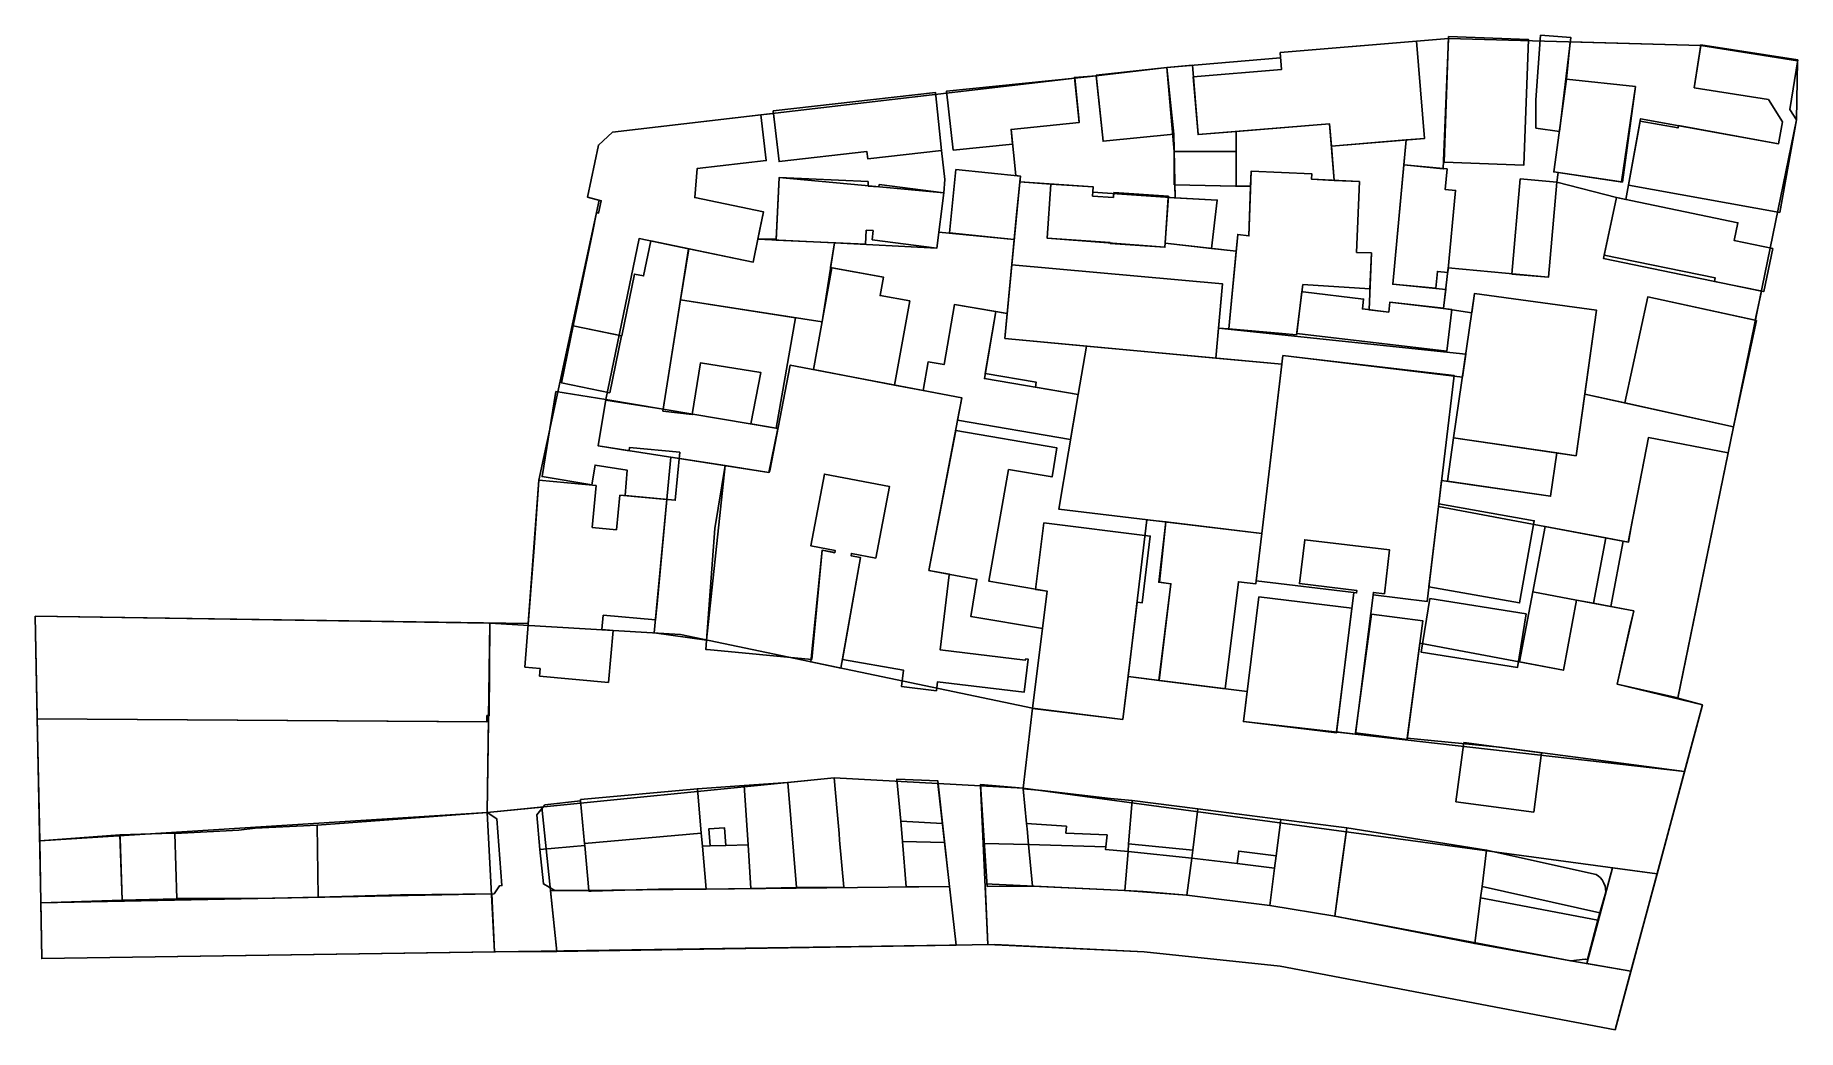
# Model space of a CAD drawing. Header units: metres. Extents: x 626 to 907, y 9 to 167.
import ezdxf

# ---------------------------------------------------------------- set-up
doc = ezdxf.new("R2010")
doc.units = ezdxf.units.M
doc.header["$LTSCALE"] = 1000
doc.linetypes.add('DASH', pattern=[0.35, 0.25, -0.1])
for name, color, linetype, true_color in [('0_outline', 1, 'Continuous', 0xff0000), ('public_space', 152, 'Continuous', 0x005ebc), ('shop_cultural', 95, 'Continuous', 0x55954a), ('shop_dining', 12, 'Continuous', 0xd80a0e), ('shop_residential', 151, 'Continuous', 0x73b3f2), ('shop_retail', 33, 'Continuous', 0xf19151), ('shop_undefined', 254, 'Continuous', 0xe8e8e8)]:
    doc.layers.add(name, color=color, linetype=linetype, true_color=true_color)

msp = doc.modelspace()

# ---------------------------------------------------------------- linework, layer by layer
at = {"layer": '0_outline'}
for points in [[(795.01, 160.65), (806.26, 161.97), (824.4, 163.47), (824.33, 164.33), (851.16, 166.55), (891.38, 165.44), (906.8, 163.03), (906.61, 153.6), (887.71, 61.45), (891.63, 60.4), (877.72, 8.6), (824.33, 18.71), (802.64, 21.03), (778.85, 22.17), (626.91, 19.94), (626.78, 29.1), (625.88, 74.49), (704.48, 73.33), (706.15, 96.18), (715.76, 140.8), (713.93, 141.3), (715.64, 149.59), (717.88, 151.64), (791.58, 160.25)], [(791.58, 160.25), (795.01, 160.65)]]:
    msp.add_lwpolyline(points, dxfattribs=at)
at = {"layer": 'public_space'}
for points in [[(844.05, 146.43), (850.33, 145.79), (851.16, 166.55), (846.06, 166.13), (847.35, 150.64), (844.43, 150.4)], [(869.97, 160.09), (870.57, 166.02), (891.38, 165.44), (890.33, 158.72), (902.16, 156.87), (904.39, 153.29), (903.77, 149.81), (881.76, 153.79), (879.44, 140.9), (877.93, 141.21), (868.41, 143.7), (868.63, 145.2), (878.87, 143.7), (880.96, 158.9)], [(781.42, 152.09), (792.3, 153.21), (791.53, 160.36), (795.01, 160.65), (796.09, 150.2), (807.35, 151.35), (807.6, 141.19), (794.48, 142.09), (794.53, 142.91), (782.82, 143.71), (782.93, 144.66), (782.17, 144.73)], [(817.3, 148.57), (817.3, 151.77), (811.24, 151.27), (810.33, 162.3), (806.26, 161.97), (807.42, 148.57)], [(741.56, 154.41), (742.41, 147.11), (731.38, 145.83), (731, 141.21), (741.97, 138.94), (741.07, 134.57), (744.01, 134.57), (744.46, 144.41), (770.73, 141.96), (770.86, 144.09), (770.36, 148.74), (758.57, 147.41), (758.44, 148.55), (744.44, 146.97), (743.54, 154.64)], [(817.3, 151.77), (817.3, 143.02), (819.6, 143.02), (819.68, 145.41), (829.36, 145.02), (829.32, 144.15), (832.93, 143.97), (832.18, 153)], [(832.48, 149.41), (832.93, 143.97), (836.96, 143.77), (836.51, 132.49), (838.86, 132.39), (838.5, 123.35), (841.62, 122.98), (841.79, 124.53), (850.36, 123.6), (850.71, 126.58), (842.27, 127.41), (844.43, 150.4)], [(782.82, 143.71), (781.55, 130.48), (815.11, 127.49), (814.48, 120.43), (816.12, 120.28), (817.31, 132.66), (805.99, 133.97), (805.95, 133.31), (787.2, 134.74), (787.79, 143.37)], [(872.89, 109.87), (879.24, 108.49), (882.92, 125.39), (900.06, 121.66), (901.02, 126.31), (875.87, 131.51), (877.93, 141.21), (868.41, 143.7), (867.09, 128.53), (851.12, 130.02), (850.35, 123.52), (854.87, 122.86), (855.32, 125.95), (874.72, 123.28)], [(813.38, 133.11), (817.31, 132.66), (817.57, 135.35), (819.35, 135.12), (819.6, 142.97), (807.55, 143.24), (807.6, 141.19), (814.28, 140.81)], [(753.26, 134.01), (769.61, 133.18), (769.93, 135.72), (781.92, 134.56), (780.83, 122.75), (772.39, 124.18), (770.76, 114.61), (768.2, 115.04), (767.42, 110.47), (762.86, 111.34), (765.28, 124.74), (760.56, 125.59), (761.09, 128.54), (752.66, 130.07)], [(814.48, 120.43), (814.05, 115.65), (824.6, 114.67), (824.77, 116.05), (853.38, 112.62), (853.91, 116.28)], [(792.13, 109.83), (793.44, 117.56), (824.6, 114.67), (821.38, 87.69), (789.02, 91.57)], [(867.43, 93.62), (850.06, 96.14), (849.62, 92.4), (849.56, 91.98), (879.78, 86.31), (883.01, 102.98), (895.75, 100.55), (896.58, 104.71), (872.89, 109.87), (871.5, 100.08), (868.43, 100.53)], [(715.63, 101.64), (742.82, 97.43), (744.26, 104.42), (716.83, 109.03)], [(727.18, 99.85), (724.54, 71.83), (732.87, 70.71), (735.83, 98.5)], [(753.38, 85), (749.5, 85.74), (751.68, 97.15), (762.05, 95.17), (759.87, 83.76), (755.99, 84.5), (755.92, 84.14), (757.44, 83.85), (754.29, 66.23), (749.5, 67.23), (751.31, 85.02), (753.31, 84.63)], [(800.08, 64.88), (803.07, 89.88), (806.1, 89.56), (805.08, 79.91), (806.9, 79.69), (805.01, 64.27)], [(836.54, 78.62), (827.39, 79.71), (828.23, 86.7), (841.77, 85.08), (840.93, 78.09), (839.18, 78.3), (836.32, 55.69), (833.32, 56.06), (836.04, 78.27), (836.5, 78.22)], [(874.27, 76.56), (876.22, 86.99), (878.97, 86.47), (877.02, 76.04)], [(859.29, 53.61), (888.77, 49.74), (891.63, 60.4), (878.04, 63.67), (880.67, 75.36), (871.57, 77.06), (869.48, 65.9), (846.6, 70.19), (844.59, 55.09)], [(697.94, 43.22), (753.21, 48.77), (783.34, 47.1), (784.84, 59.84), (728.75, 71.57), (698.33, 73.42)], [(626.59, 38.68), (697.94, 43.22), (698.13, 57.66), (626.2, 58.14)], [(769.78, 47.85), (772.65, 22.08), (777.74, 22.16), (776.55, 47.47)], [(697.94, 43.22), (699.08, 21), (709, 21.07), (706.61, 44.09)], [(884.4, 33.46), (880.22, 17.91), (873.18, 19.14), (877.27, 34.42)], [(771.61, 31.43), (772.65, 22.08), (709, 21.07), (708, 30.72)], [(777.74, 22.16), (802.64, 21.03), (824.33, 18.71), (877.72, 8.6), (880.22, 17.91), (870.63, 19.58), (833.03, 26.69), (822.68, 28.39), (809.42, 30.03), (799.56, 30.79), (777.29, 31.84)], [(626.78, 28.84), (626.91, 19.94), (699.08, 21), (698.64, 30.27)]]:
    msp.add_lwpolyline(points, close=True, dxfattribs=at)
for points in [[(716.83, 109.03), (722.13, 134.7), (730, 133.07), (725.96, 107.5), (716.82, 108.96)], [(730, 133.07), (728.75, 124.9), (751.31, 121.4), (753.26, 134.01), (741.07, 134.57), (740.32, 130.93), (730.05, 133.07), (728.75, 124.9)], [(728.75, 124.9), (730, 133.07)], [(793.44, 117.56), (792.13, 109.83), (777.17, 112.37), (778.99, 123.06), (780.83, 122.75), (780.45, 118.77), (793.44, 117.54), (792.13, 109.83)], [(792.13, 109.83), (793.44, 117.56)], [(716.82, 108.96), (716.83, 109.03)], [(784.84, 59.84), (783.34, 47.1), (884.4, 33.46), (888.77, 49.74), (818.47, 57.71), (819.06, 62.52), (800.08, 64.88), (799.23, 58.06), (784.84, 59.8)], [(784.84, 59.8), (784.84, 59.84)], [(639.41, 39.12), (639.74, 29.27), (626.78, 28.84), (626.59, 38.68), (639.39, 39.67)], [(639.39, 39.67), (639.41, 39.12)]]:
    msp.add_lwpolyline(points, dxfattribs=at)
at = {"layer": 'shop_cultural'}
for points in [[(903.98, 138.85), (879.85, 143.21), (881.7, 153.42), (887.75, 152.32), (887.82, 152.69), (903.77, 149.81), (904.39, 153.29), (902.16, 156.87), (890.33, 158.72), (891.4, 165.59), (906.82, 163.17), (905.58, 155.25), (906.61, 153.6)], [(772.18, 148.76), (781.66, 149.74), (781.42, 152.09), (792.3, 153.21), (792.23, 153.92), (791.58, 160.25), (771.11, 158.17)], [(869.97, 160.09), (867.92, 145.3), (878.74, 143.72), (880.96, 158.9)], [(781.55, 130.48), (780.45, 118.77), (814.05, 115.65), (815.11, 127.49)], [(820.91, 77.6), (835.74, 75.79), (833.3, 55.9), (818.47, 57.71)]]:
    msp.add_lwpolyline(points, close=True, dxfattribs=at)
for points in [[(851.97, 102.91), (855.32, 125.95), (874.72, 123.28), (871.5, 100.08), (851.97, 102.91)], [(851.97, 102.91), (851.97, 102.91)]]:
    msp.add_lwpolyline(points, dxfattribs=at)
at = {"layer": 'shop_cultural', "linetype": 'Continuous'}
for points in [[(768.34, 81.79), (773.59, 109.29), (746.22, 114.52), (742.95, 97.65), (742.82, 97.43), (735.83, 98.5), (734.21, 88.49), (732.76, 69.22), (732.97, 69.2), (732.99, 69.2), (749.66, 67.61), (751.31, 85.02), (753.31, 84.64), (753.38, 85), (749.5, 85.74), (751.68, 97.15), (762.05, 95.17), (759.87, 83.76), (755.99, 84.5), (755.92, 84.14), (757.44, 83.85), (754.54, 67.63), (764.3, 65.88), (763.98, 63.29), (769.52, 62.62), (769.69, 64.04), (783.49, 62.38), (784.13, 67.66), (783.79, 67.7), (783.68, 67.51), (770.13, 69.14), (771.57, 81.12), (771.59, 81.22), (768.34, 81.8)], [(768.34, 81.8), (768.34, 81.79)]]:
    msp.add_lwpolyline(points, dxfattribs=at)
msp.add_lwpolyline([(806.1, 89.56), (804.97, 79.93), (806.9, 79.69), (805, 64.25), (815.56, 62.95), (817.66, 80), (820.44, 79.66), (821.38, 87.69)], close=True, dxfattribs=at)
at = {"layer": 'shop_dining'}
for points in [[(824.33, 164.33), (846.06, 166.13), (847.35, 150.64), (832.48, 149.41), (832.18, 153), (811.24, 151.27), (810.48, 160.48), (824.55, 161.65)], [(851.16, 166.88), (863.89, 166.43), (863.17, 146.39), (850.44, 146.85)], [(868.86, 151.74), (870.65, 166.74), (865.82, 167.09), (865.07, 156.82), (865.08, 152.29)], [(844.05, 146.43), (850.92, 145.78), (850.62, 142.52), (852.27, 142.36), (851.05, 129.3), (849.39, 129.45), (849.14, 126.77), (842.27, 127.41)], [(862.59, 144.21), (861.27, 129.04), (867.09, 128.53), (868.41, 143.7)], [(877.93, 141.21), (875.98, 132.06), (893.67, 128.41), (893.56, 127.85), (901.41, 126.23), (902.83, 133.1), (896.71, 134.36), (897.3, 137.21)], [(711.63, 120.78), (709.75, 111.7), (717.45, 110.11), (719.33, 119.21)], [(708.87, 110.33), (716.83, 109.03), (715.63, 101.64), (720.55, 100.84), (720.6, 101.38), (728.61, 100.63), (727.89, 92.98), (719.89, 93.73), (720.26, 97.76), (715.13, 98.59), (714.62, 95.45), (706.66, 96.75)], [(772.6, 104.11), (788.74, 101.32), (787.96, 96.71), (781.02, 97.88), (777.91, 80.08), (787.16, 78.51), (786.42, 72.57), (775, 74.48), (775.99, 80.38), (768.34, 81.79)], [(850.97, 96.01), (867.43, 93.62), (868.43, 100.53), (851.97, 102.91)], [(895.75, 100.55), (887.72, 61.49), (878.04, 63.67), (880.08, 72.74), (880.69, 75.36), (877.02, 76.04), (878.97, 86.47), (879.83, 86.31), (880.29, 88.77), (883.01, 102.98)], [(864.58, 78.37), (871.57, 77.06), (874.27, 76.56), (876.22, 86.99), (866.54, 88.8)], [(848.17, 77.32), (863.52, 74.86), (862.15, 66.31), (846.8, 68.77)]]:
    msp.add_lwpolyline(points, close=True, dxfattribs=at)
for points in [[(782.31, 138.55), (782.93, 144.66), (772.64, 145.69), (771.63, 135.59), (781.92, 134.56), (782.32, 138.55)], [(782.32, 138.55), (782.31, 138.55)]]:
    msp.add_lwpolyline(points, dxfattribs=at)
at = {"layer": 'shop_dining', "color": 253, "linetype": 'Continuous', "true_color": 0xadadad}
for points in [[(763.83, 41.82), (770.49, 41.48), (763.83, 41.82), (763.24, 48.54), (769.73, 48.27), (771.61, 31.43), (764.68, 31.4), (764.11, 38.59), (770.83, 38.44), (764.11, 38.59)], [(800.17, 38.24), (800.72, 45.11)], [(800.72, 45.11), (811.21, 43.81)], [(811.21, 43.81), (810.4, 37.22)], [(764.11, 38.59), (763.83, 41.82)], [(810.4, 37.22), (800.17, 38.24)]]:
    msp.add_lwpolyline(points, dxfattribs=at)
for points in [[(732.05, 39.95), (713.44, 38.3), (712.82, 45.1), (712.81, 45.27), (731.43, 47.01)], [(670.96, 29.75), (670.84, 41.22), (697.94, 43.22), (699.45, 42.23), (700.26, 31.58), (699.86, 31.53), (699.01, 30.27), (684.09, 30.1)], [(648.12, 39.86), (648.47, 29.46), (639.74, 29.27), (639.39, 39.67), (647.78, 39.95), (648.12, 39.94)], [(670.96, 29.75), (661.26, 29.52), (648.56, 29.52), (648.47, 29.46), (648.12, 39.86), (648.16, 39.86), (658.33, 40.39), (660.92, 40.72), (670.84, 41.22)], [(732.22, 37.88), (732.82, 30.98), (725.24, 30.99), (714.49, 30.69), (714.13, 30.66), (714.11, 30.81), (713.47, 37.96), (713.44, 38.3), (732.05, 39.95)], [(834.93, 40.77), (834.12, 34.8), (833.03, 26.69), (822.68, 28.39), (823.44, 34.34), (823.69, 36.3), (824.43, 42.11), (834.55, 40.82)], [(739.95, 31.1), (732.82, 30.98), (732.22, 37.88), (733.49, 37.91), (735.97, 37.98), (739.51, 38.07)], [(810.24, 35.97), (809.42, 30.03), (802.47, 30.65), (799.56, 30.79), (800.07, 36.99)], [(876.23, 30.52), (875.28, 27.21), (856.5, 31.42), (857.23, 37.22), (857.23, 37.22), (874.69, 33.33), (875.07, 33.06), (875.31, 32.84), (875.63, 32.47), (875.93, 31.95), (876.11, 31.49), (876.19, 31.07)], [(856.5, 31.42), (875.28, 27.21), (874.97, 26.05), (856.27, 29.64)], [(874.97, 26.05), (873.29, 19.77), (872.95, 19.85), (870.63, 19.58), (855.35, 22.32), (856.27, 29.64), (856.27, 29.64)]]:
    msp.add_lwpolyline(points, close=True, dxfattribs=at)
at = {"layer": 'shop_residential'}
for points in [[(795, 160.73), (806.26, 161.95), (807.35, 151.35), (796.09, 150.2), (795.67, 154.27)], [(770.36, 148.74), (758.57, 147.41), (758.45, 148.55), (744.44, 146.97), (743.53, 155.03), (769.38, 157.97)], [(807.42, 143.24), (807.42, 148.57), (817.3, 148.57), (817.3, 143.02)], [(900.26, 121.62), (882.92, 125.39), (879.24, 108.49), (896.58, 104.71)], [(849.62, 92.4), (864.81, 89.71), (862.49, 76.61), (848.02, 79.17)]]:
    msp.add_lwpolyline(points, close=True, dxfattribs=at)
at = {"layer": 'shop_residential', "linetype": 'Continuous'}
for points in [[(725.91, 107.18), (730.62, 106.65), (731.94, 114.9), (741.52, 113.36), (739.92, 105.16), (743.96, 104.48), (747.07, 122.06), (728.75, 124.9)], [(786.66, 89.38), (785.34, 78.74), (787.16, 78.51), (784.84, 59.84), (799.23, 58.06), (801.55, 76.73), (802.3, 76.63), (803.62, 87.27)]]:
    msp.add_lwpolyline(points, close=True, dxfattribs=at)
for points in [[(826.97, 119.58), (850.87, 116.72), (851.67, 123.36), (841.79, 124.53), (841.62, 122.98), (837.43, 123.49), (837.62, 125.05), (828.01, 126.19), (827.78, 126.24)], [(827.78, 126.24), (826.97, 119.58)]]:
    msp.add_lwpolyline(points, dxfattribs=at)
at = {"layer": 'shop_residential', "color": 253, "linetype": 'Continuous', "true_color": 0xadadad}
for points in [[(747.2, 31.27), (739.95, 31.1), (739.51, 38.07), (738.91, 47.54), (745.84, 48.01)], [(754.77, 31.3), (747.2, 31.27), (745.84, 48.01), (753.21, 48.77), (753.69, 43.4), (754.01, 39.88), (754.1, 38.83)], [(712.82, 45.1), (713.44, 38.3), (713.47, 37.96), (706.33, 37.3), (705.83, 42.84), (707.12, 44.47)], [(738.91, 47.54), (739.51, 38.07), (735.97, 37.98), (735.97, 37.98), (735.73, 40.8), (733.26, 40.63), (733.49, 37.91), (733.49, 37.91), (732.22, 37.88), (732.05, 39.95), (731.43, 47.01)], [(834.93, 40.77), (857.23, 37.22), (856.5, 31.42), (856.27, 29.64), (855.35, 22.32), (833.03, 26.69)], [(714.11, 30.81), (708.69, 30.78), (706.89, 31.84), (706.33, 37.3), (713.47, 37.96)], [(817.46, 35.08), (823.44, 34.34), (822.68, 28.39), (809.42, 30.03), (810.24, 35.97)]]:
    msp.add_lwpolyline(points, close=True, dxfattribs=at)
at = {"layer": 'shop_retail'}
for points in [[(741.97, 138.94), (731, 141.21), (731.38, 145.83), (742.41, 147.11), (741.56, 154.41), (717.88, 151.64), (715.64, 149.59), (713.93, 141.3), (716.09, 140.71), (715.68, 138.76), (715.35, 138.83), (714.74, 135.86), (711.63, 120.78), (719.36, 119.2), (721.38, 129.04), (722.85, 128.74), (724, 134.31), (740.32, 130.93), (741.35, 135.93)], [(749.93, 113.81), (752.87, 130.03), (761.09, 128.54), (760.56, 125.59), (765.28, 124.74), (762.86, 111.34)], [(778.99, 123.06), (772.39, 124.18), (770.76, 114.61), (768.2, 115.04), (767.42, 110.47), (773.59, 109.29), (772.91, 105.75), (790.92, 102.69), (792.13, 109.83), (785.31, 110.99), (785.44, 111.78), (777.31, 113.16)], [(864.58, 78.37), (862.49, 67.21), (869.48, 65.9), (871.57, 77.06)], [(838.87, 74.85), (836.35, 55.94), (844.56, 54.84), (847.08, 73.76)]]:
    msp.add_lwpolyline(points, close=True, dxfattribs=at)
at = {"layer": 'shop_retail', "color": 30, "linetype": 'DASH', "true_color": 0xff7f00}
for points in [[(758.66, 143.77), (744.46, 144.41), (744, 134.43), (758.21, 133.79), (758.31, 136.05), (759.47, 135.99), (759.27, 134.5), (769.61, 133.18), (770.73, 141.96), (760.4, 143.28), (760.35, 142.94), (758.63, 143.02)], [(794.53, 142.91), (787.79, 143.37), (787.2, 134.74), (797.25, 134.06), (797.24, 133.9), (805.95, 133.31), (806.5, 141.43), (797.79, 142.02), (797.74, 141.22), (794.43, 141.44)]]:
    msp.add_lwpolyline(points, close=True, dxfattribs=at)
at = {"layer": 'shop_retail'}
for points in [[(814.28, 140.81), (806.49, 141.23), (805.99, 133.97), (813.38, 133.11), (814.28, 140.81)], [(814.28, 140.81), (814.28, 140.81)]]:
    msp.add_lwpolyline(points, dxfattribs=at)
at = {"layer": 'shop_retail', "linetype": 'Continuous'}
msp.add_lwpolyline([(839.13, 77.91), (847.76, 76.87), (852.06, 112.86), (847.9, 113.35), (826.52, 115.84), (824.77, 116.05), (821.38, 87.69), (820.5, 80.13), (836.5, 78.22), (836.54, 78.62), (827.39, 79.71), (828.23, 86.7), (841.77, 85.08), (840.93, 78.09), (839.18, 78.3)], close=True, dxfattribs=at)
at = {"layer": 'shop_retail', "color": 253, "linetype": 'Continuous', "true_color": 0xadadad}
for points in [[(625.88, 74.49), (681.12, 73.67), (698.19, 73.42), (698.33, 73.42), (698.24, 58.66), (697.88, 58.66), (697.86, 57.67), (626.2, 58.14)], [(626.2, 58.14), (625.88, 74.49)]]:
    msp.add_lwpolyline(points, dxfattribs=at)
for points in [[(777.11, 38.29), (784.21, 38.12), (783.98, 40.6), (783.89, 41.45), (783.35, 46.98), (783.34, 47.1), (776.54, 47.68), (777.61, 31.45), (784.83, 31.49), (784.21, 38.12)], [(800.72, 45.11), (800.17, 38.24), (800.07, 36.99), (796.46, 37.35), (796.51, 37.74), (796.72, 39.66), (790.18, 39.94), (790.26, 41.02), (783.89, 41.45), (783.35, 46.98), (786.38, 46.75), (797.29, 45.45)], [(824.43, 42.11), (823.69, 36.3), (817.71, 37.06), (817.46, 35.08), (810.24, 35.97), (810.4, 37.22), (811.21, 43.81), (824.38, 42.13)], [(796.51, 37.74), (796.46, 37.35), (800.07, 36.99), (799.56, 30.79), (784.83, 31.49), (784.21, 38.12)]]:
    msp.add_lwpolyline(points, close=True, dxfattribs=at)
at = {"layer": 'shop_undefined', "color": 30, "linetype": 'DASH', "true_color": 0xff7f00}
for points in [[(829.32, 144.15), (829.36, 145.02), (819.68, 145.41), (819.35, 135.12), (817.57, 135.35), (816.12, 120.28), (824.66, 119.54), (826.94, 119.35), (827.91, 127.38), (838.63, 126.7), (838.86, 132.39), (836.51, 132.49), (836.96, 143.77)], [(706.15, 96.18), (715.3, 95.32), (714.68, 88.64), (718.52, 88.28), (719.04, 93.81), (726.55, 93.11), (724.99, 76.5), (724.74, 73.92), (716.43, 74.68), (716.2, 72.38), (717.99, 72.22), (717.24, 63.94), (706.24, 64.94), (706.35, 66.15), (703.93, 66.37), (705.42, 85.44)]]:
    msp.add_lwpolyline(points, close=True, dxfattribs=at)
at = {"layer": 'shop_undefined'}
msp.add_lwpolyline([(865.99, 52.72), (853.6, 54.37), (852.34, 44.93), (864.73, 43.28)], close=True, dxfattribs=at)

doc.saveas('drawing.dxf')
